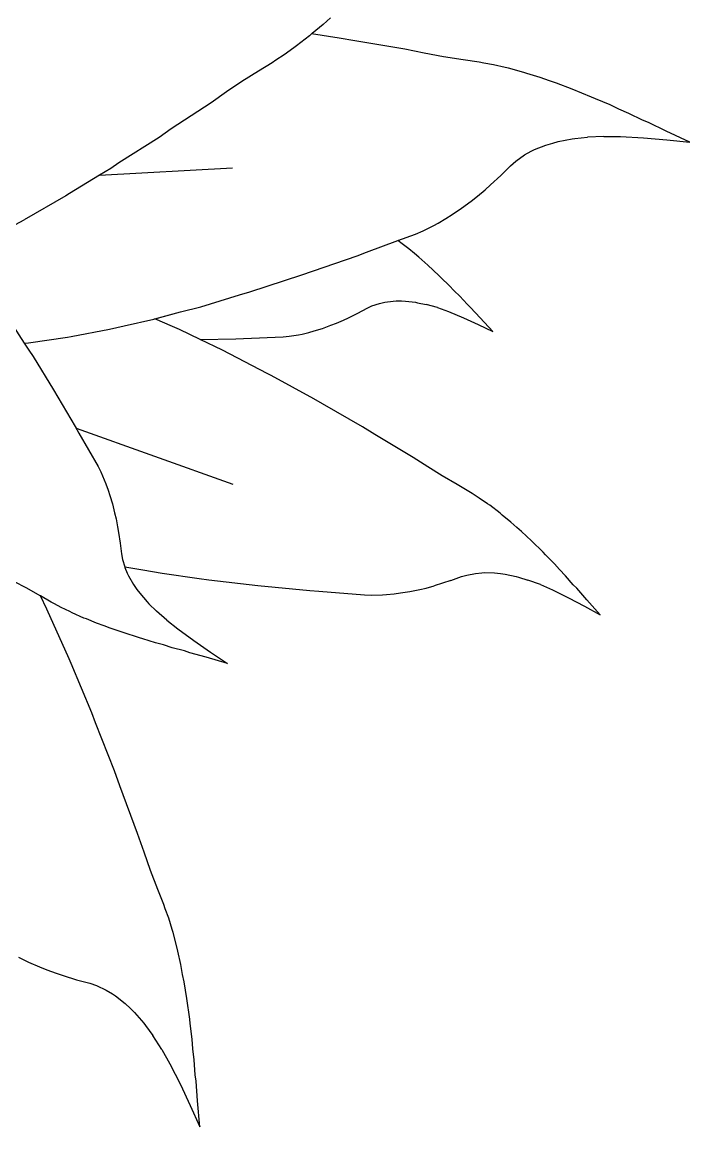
# Model space of a CAD drawing. Header units: metres. Extents: x 244.4 to 340.3, y -4.1 to 64.3.
# Drawn here: x 248.0272 to 248.2704, y 33.1308 to 33.5331 of the extents above; entities that cross this region are included whole.
import ezdxf

# ---------------------------------------------------------------- set-up
doc = ezdxf.new("R2010")
doc.units = ezdxf.units.M
doc.layers.add('Edges', color=7, linetype='Continuous')

msp = doc.modelspace()

# ---------------------------------------------------------------- linework, layer by layer
at = {"layer": 'Edges'}
for p, q in [((248.13681, 33.53218), (248.13283, 33.52893)), ((248.13957, 33.5347), (248.13681, 33.53218)), ((248.13191, 33.52812), (248.1272, 33.52446)), ((248.13266, 33.52878), (248.13191, 33.52812)), ((248.13283, 33.52893), (248.13266, 33.52878)), ((248.14267, 33.52729), (248.13266, 33.52878)), ((248.14837, 33.52624), (248.14267, 33.52729)), ((248.12618, 33.52376), (248.12269, 33.5212)), ((248.1272, 33.52446), (248.12618, 33.52376)), ((248.16659, 33.52319), (248.14837, 33.52624)), ((248.1737, 33.52176), (248.16659, 33.52319)), ((248.11964, 33.51925), (248.11824, 33.5183)), ((248.12269, 33.5212), (248.11964, 33.51925)), ((248.18066, 33.5205), (248.1737, 33.52176)), ((248.18789, 33.51933), (248.18066, 33.5205)), ((248.19371, 33.51849), (248.18789, 33.51933)), ((248.11327, 33.51528), (248.10725, 33.51144)), ((248.11824, 33.5183), (248.11327, 33.51528)), ((248.19538, 33.51817), (248.19371, 33.51849)), ((248.19892, 33.51756), (248.19538, 33.51817)), ((248.20311, 33.51657), (248.19892, 33.51756)), ((248.2043, 33.51632), (248.20311, 33.51657)), ((248.20994, 33.51478), (248.2043, 33.51632)), ((248.10725, 33.51144), (248.10162, 33.50766)), ((248.21108, 33.51439), (248.20994, 33.51478)), ((248.21584, 33.51295), (248.21108, 33.51439)), ((248.21924, 33.5117), (248.21584, 33.51295)), ((248.2219, 33.51083), (248.21924, 33.5117)), ((248.10162, 33.50766), (248.09605, 33.50372)), ((248.22757, 33.50862), (248.2219, 33.51083)), ((248.23461, 33.50579), (248.22757, 33.50862)), ((248.09605, 33.50372), (248.08154, 33.49417)), ((248.23602, 33.50512), (248.23461, 33.50579)), ((248.24133, 33.50291), (248.23602, 33.50512)), ((248.24457, 33.50133), (248.24133, 33.50291)), ((248.24823, 33.4998), (248.24457, 33.50133)), ((248.25318, 33.49737), (248.24823, 33.4998)), ((248.25533, 33.49648), (248.25318, 33.49737)), ((248.26181, 33.49332), (248.25533, 33.49648)), ((248.07713, 33.49113), (248.06249, 33.48182)), ((248.08154, 33.49417), (248.07713, 33.49113)), ((248.22857, 33.49071), (248.23309, 33.49121)), ((248.23912, 33.49149), (248.23309, 33.49121)), ((248.23912, 33.49149), (248.24513, 33.49143)), ((248.24513, 33.49143), (248.25354, 33.49096)), ((248.25354, 33.49096), (248.26199, 33.49019)), ((248.27043, 33.48932), (248.26181, 33.49332)), ((248.21382, 33.48665), (248.21795, 33.48829)), ((248.21795, 33.48829), (248.22051, 33.48906)), ((248.22051, 33.48906), (248.22249, 33.48961)), ((248.22249, 33.48961), (248.2275, 33.49058)), ((248.2275, 33.49058), (248.22857, 33.49071)), ((248.26199, 33.49019), (248.27043, 33.48932)), ((248.20703, 33.48248), (248.21022, 33.48471)), ((248.21022, 33.48471), (248.21266, 33.48606)), ((248.21266, 33.48606), (248.21382, 33.48665)), ((248.05539, 33.47732), (248.10384, 33.48002)), ((248.05953, 33.47984), (248.05539, 33.47732)), ((248.06249, 33.48182), (248.05953, 33.47984)), ((248.20155, 33.47723), (248.20511, 33.48081)), ((248.20511, 33.48081), (248.20703, 33.48248)), ((248.05539, 33.47732), (248.04451, 33.47068)), ((248.19786, 33.47387), (248.20155, 33.47723)), ((248.19303, 33.46967), (248.19589, 33.47206)), ((248.19589, 33.47206), (248.19786, 33.47387)), ((248.04316, 33.46982), (248.02797, 33.46106)), ((248.04451, 33.47068), (248.04316, 33.46982)), ((248.1873, 33.4653), (248.19077, 33.46794)), ((248.19077, 33.46794), (248.19303, 33.46967)), ((248.18159, 33.46153), (248.18388, 33.46303)), ((248.18388, 33.46303), (248.1873, 33.4653)), ((248.01402, 33.45357), (248.02797, 33.46106)), ((248.17324, 33.45705), (248.17721, 33.45907)), ((248.17721, 33.45907), (248.17877, 33.45988)), ((248.17877, 33.45988), (248.18159, 33.46153)), ((248.16405, 33.45354), (248.17045, 33.45589)), ((248.17045, 33.45589), (248.17324, 33.45705)), ((248.15267, 33.44936), (248.16405, 33.45354)), ((248.16449, 33.45322), (248.16405, 33.45354)), ((248.16518, 33.45267), (248.16449, 33.45322)), ((248.16808, 33.45049), (248.16518, 33.45267)), ((248.12911, 33.44101), (248.14926, 33.44803)), ((248.14926, 33.44803), (248.15267, 33.44936)), ((248.17009, 33.44877), (248.16808, 33.45049)), ((248.17168, 33.44751), (248.17009, 33.44877)), ((248.17497, 33.44455), (248.17168, 33.44751)), ((248.17901, 33.44083), (248.17497, 33.44455)), ((248.11021, 33.43482), (248.12911, 33.44101)), ((248.1798, 33.44001), (248.17901, 33.44083)), ((248.1828, 33.43715), (248.1798, 33.44001)), ((248.10643, 33.43374), (248.11021, 33.43482)), ((248.18457, 33.43523), (248.1828, 33.43715)), ((248.18662, 33.43326), (248.18457, 33.43523)), ((248.09226, 33.42946), (248.10643, 33.43374)), ((248.15457, 33.42973), (248.15732, 33.43066)), ((248.15732, 33.43066), (248.15933, 33.43111)), ((248.15933, 33.43111), (248.16026, 33.43128)), ((248.16026, 33.43128), (248.16348, 33.43156)), ((248.16348, 33.43156), (248.16541, 33.43154)), ((248.16541, 33.43154), (248.16689, 33.43149)), ((248.16689, 33.43149), (248.17051, 33.43107)), ((248.17051, 33.43107), (248.17127, 33.43092)), ((248.17127, 33.43092), (248.17443, 33.43027)), ((248.1893, 33.43033), (248.18662, 33.43326)), ((248.07522, 33.42493), (248.08486, 33.42756)), ((248.07561, 33.42503), (248.08486, 33.42756)), ((248.08486, 33.42756), (248.09226, 33.42946)), ((248.14611, 33.42544), (248.1495, 33.42708)), ((248.1495, 33.42708), (248.15285, 33.42893)), ((248.15285, 33.42893), (248.15457, 33.42973)), ((248.17854, 33.42911), (248.17443, 33.43027)), ((248.17854, 33.42911), (248.18252, 33.42769)), ((248.18252, 33.42769), (248.18798, 33.42545)), ((248.19049, 33.42918), (248.1893, 33.43033)), ((248.19398, 33.42537), (248.19049, 33.42918)), ((248.05906, 33.42123), (248.0644, 33.4225)), ((248.0644, 33.4225), (248.07522, 33.42493)), ((248.08202, 33.4222), (248.07561, 33.42503)), ((248.1366, 33.42152), (248.13969, 33.42268)), ((248.13969, 33.42268), (248.1417, 33.42343)), ((248.1417, 33.42343), (248.14429, 33.42454)), ((248.14429, 33.42454), (248.14611, 33.42544)), ((248.18798, 33.42545), (248.19334, 33.42299)), ((248.19334, 33.42299), (248.19862, 33.42045)), ((248.19862, 33.42045), (248.19398, 33.42537)), ((248.02404, 33.42228), (248.02794, 33.41621)), ((248.04376, 33.41836), (248.04509, 33.41863)), ((248.04509, 33.41863), (248.05906, 33.42123)), ((248.08451, 33.42111), (248.08202, 33.4222)), ((248.09206, 33.41749), (248.08451, 33.42111)), ((248.10782, 33.41794), (248.12224, 33.41852)), ((248.12224, 33.41852), (248.12453, 33.41872)), ((248.12453, 33.41872), (248.12789, 33.41927)), ((248.12789, 33.41927), (248.1292, 33.4195)), ((248.1292, 33.4195), (248.13162, 33.42006)), ((248.13162, 33.42006), (248.13362, 33.42064)), ((248.13362, 33.42064), (248.1366, 33.42152)), ((248.02794, 33.41621), (248.02949, 33.41634)), ((248.02794, 33.41621), (248.02962, 33.41359)), ((248.02949, 33.41634), (248.04376, 33.41836)), ((248.09206, 33.41749), (248.10501, 33.41777)), ((248.10017, 33.4136), (248.09206, 33.41749)), ((248.10501, 33.41777), (248.10782, 33.41794)), ((248.02962, 33.41359), (248.03119, 33.41127)), ((248.03119, 33.41127), (248.03863, 33.39917)), ((248.11651, 33.40518), (248.10017, 33.4136)), ((248.11797, 33.40437), (248.11651, 33.40518)), ((248.13352, 33.39588), (248.11797, 33.40437)), ((248.03863, 33.39917), (248.04658, 33.3858)), ((248.1366, 33.39407), (248.13352, 33.39588)), ((248.1512, 33.38569), (248.1366, 33.39407)), ((248.04658, 33.3858), (248.04692, 33.38519)), ((248.04658, 33.3858), (248.04786, 33.38346)), ((248.04692, 33.38519), (248.10392, 33.36489)), ((248.04786, 33.38346), (248.05491, 33.37129)), ((248.15562, 33.38298), (248.1512, 33.38569)), ((248.16961, 33.37459), (248.15562, 33.38298)), ((248.17501, 33.37115), (248.16961, 33.37459)), ((248.05491, 33.37129), (248.05594, 33.3693)), ((248.18025, 33.36791), (248.17501, 33.37115)), ((248.05594, 33.3693), (248.05775, 33.36502)), ((248.18564, 33.36467), (248.18025, 33.36791)), ((248.05775, 33.36502), (248.0586, 33.36268)), ((248.0586, 33.36268), (248.0592, 33.36069)), ((248.18995, 33.36216), (248.18564, 33.36467)), ((248.19117, 33.36139), (248.18995, 33.36216)), ((248.0592, 33.36069), (248.06013, 33.35765)), ((248.19373, 33.3598), (248.19117, 33.36139)), ((248.19667, 33.35773), (248.19373, 33.3598)), ((248.06013, 33.35765), (248.06091, 33.35437)), ((248.06091, 33.35437), (248.06144, 33.35221)), ((248.1975, 33.35717), (248.19667, 33.35773)), ((248.20134, 33.35426), (248.1975, 33.35717)), ((248.20209, 33.35361), (248.20134, 33.35426)), ((248.06144, 33.35221), (248.062, 33.34935)), ((248.20525, 33.35106), (248.20209, 33.35361)), ((248.20744, 33.34908), (248.20525, 33.35106)), ((248.062, 33.34935), (248.06231, 33.34728)), ((248.06231, 33.34728), (248.06294, 33.34338)), ((248.20915, 33.34762), (248.20744, 33.34908)), ((248.21271, 33.34424), (248.20915, 33.34762)), ((248.06294, 33.34338), (248.06338, 33.33942)), ((248.21704, 33.34002), (248.21271, 33.34424)), ((248.06338, 33.33942), (248.06376, 33.33742)), ((248.21788, 33.33909), (248.21704, 33.34002)), ((248.22108, 33.33586), (248.21788, 33.33909)), ((248.06376, 33.33742), (248.06457, 33.33475)), ((248.06457, 33.33475), (248.07124, 33.33363)), ((248.06457, 33.33475), (248.06467, 33.33444)), ((248.06467, 33.33444), (248.06553, 33.33238)), ((248.22296, 33.33372), (248.22108, 33.33586)), ((248.06553, 33.33238), (248.06598, 33.33142)), ((248.06598, 33.33142), (248.0678, 33.3283)), ((248.07124, 33.33363), (248.07818, 33.3324)), ((248.07818, 33.3324), (248.09167, 33.33051)), ((248.09167, 33.33051), (248.0952, 33.32997)), ((248.0952, 33.32997), (248.11308, 33.32789)), ((248.18335, 33.32972), (248.18721, 33.33116)), ((248.18721, 33.33116), (248.18919, 33.33176)), ((248.18919, 33.33176), (248.19232, 33.33236)), ((248.19232, 33.33236), (248.1946, 33.33256)), ((248.1946, 33.33256), (248.19566, 33.33263)), ((248.19566, 33.33263), (248.19928, 33.33251)), ((248.19928, 33.33251), (248.20145, 33.33226)), ((248.20145, 33.33226), (248.2031, 33.33204)), ((248.2031, 33.33204), (248.20713, 33.33118)), ((248.20713, 33.33118), (248.20797, 33.33094)), ((248.20797, 33.33094), (248.21146, 33.32991)), ((248.21598, 33.32825), (248.21146, 33.32991)), ((248.22513, 33.3315), (248.22296, 33.33372)), ((248.22796, 33.32823), (248.22513, 33.3315)), ((248.02893, 33.32696), (248.02422, 33.32944)), ((248.03384, 33.32421), (248.02893, 33.32696)), ((248.0678, 33.3283), (248.06905, 33.32652)), ((248.06905, 33.32652), (248.07006, 33.32515)), ((248.11308, 33.32789), (248.13203, 33.32607)), ((248.13203, 33.32607), (248.13528, 33.32586)), ((248.16847, 33.32573), (248.17205, 33.32649)), ((248.17205, 33.32649), (248.17436, 33.327)), ((248.17436, 33.327), (248.17734, 33.3278)), ((248.18335, 33.32972), (248.17734, 33.3278)), ((248.21598, 33.32825), (248.22034, 33.32636)), ((248.22034, 33.32636), (248.22626, 33.32347)), ((248.22922, 33.32694), (248.22796, 33.32823)), ((248.23287, 33.3227), (248.22922, 33.32694)), ((248.0339, 33.32418), (248.03384, 33.32421)), ((248.03625, 33.31937), (248.0339, 33.32418)), ((248.0378, 33.3219), (248.0339, 33.32418)), ((248.03897, 33.32128), (248.0378, 33.3219)), ((248.07006, 33.32515), (248.0728, 33.32196)), ((248.0728, 33.32196), (248.07343, 33.32132)), ((248.13528, 33.32586), (248.1519, 33.32456)), ((248.1519, 33.32456), (248.15454, 33.32446)), ((248.15454, 33.32446), (248.15843, 33.32457)), ((248.15843, 33.32457), (248.15993, 33.32464)), ((248.15993, 33.32464), (248.16273, 33.32489)), ((248.16273, 33.32489), (248.16504, 33.32521)), ((248.16504, 33.32521), (248.16847, 33.32573)), ((248.22626, 33.32347), (248.23205, 33.32038)), ((248.23772, 33.31723), (248.23287, 33.3227)), ((248.04441, 33.30124), (248.03625, 33.31937)), ((248.04146, 33.31989), (248.03897, 33.32128)), ((248.04454, 33.31842), (248.04146, 33.31989)), ((248.04541, 33.31798), (248.04454, 33.31842)), ((248.04971, 33.31609), (248.04541, 33.31798)), ((248.07343, 33.32132), (248.07613, 33.31863)), ((248.07995, 33.31527), (248.07613, 33.31863)), ((248.23205, 33.32038), (248.23772, 33.31723)), ((248.05061, 33.31575), (248.04971, 33.31609)), ((248.05435, 33.3142), (248.05061, 33.31575)), ((248.05713, 33.31323), (248.05435, 33.3142)), ((248.07995, 33.31527), (248.08394, 33.31211)), ((248.05926, 33.31239), (248.05713, 33.31323)), ((248.064, 33.31081), (248.05926, 33.31239)), ((248.06997, 33.30885), (248.064, 33.31081)), ((248.08394, 33.31211), (248.08979, 33.30786)), ((248.07123, 33.30852), (248.06997, 33.30885)), ((248.07582, 33.30705), (248.07123, 33.30852)), ((248.07873, 33.3063), (248.07582, 33.30705)), ((248.08192, 33.30527), (248.07873, 33.3063)), ((248.08979, 33.30786), (248.09586, 33.30371)), ((248.08641, 33.3041), (248.08192, 33.30527)), ((248.0883, 33.30347), (248.08641, 33.3041)), ((248.09422, 33.30188), (248.0883, 33.30347)), ((248.10205, 33.29959), (248.09422, 33.30188)), ((248.09586, 33.30371), (248.10205, 33.29959)), ((248.04508, 33.29956), (248.04441, 33.30124)), ((248.05262, 33.2816), (248.04508, 33.29956)), ((248.054, 33.27792), (248.05262, 33.2816)), ((248.0609, 33.26043), (248.054, 33.27792)), ((248.06284, 33.25497), (248.0609, 33.26043)), ((248.0693, 33.23766), (248.06284, 33.25497)), ((248.07163, 33.23078), (248.0693, 33.23766)), ((248.07401, 33.22413), (248.07163, 33.23078)), ((248.07661, 33.21728), (248.07401, 33.22413)), ((248.0788, 33.21183), (248.07661, 33.21728)), ((248.07935, 33.21022), (248.0788, 33.21183)), ((248.0806, 33.20685), (248.07935, 33.21022)), ((248.08184, 33.20272), (248.0806, 33.20685)), ((248.08222, 33.20157), (248.08184, 33.20272)), ((248.0837, 33.19592), (248.08222, 33.20157)), ((248.08394, 33.19473), (248.0837, 33.19592)), ((248.08507, 33.18989), (248.08394, 33.19473)), ((248.02585, 33.19261), (248.02953, 33.19078)), ((248.02953, 33.19078), (248.03355, 33.1891)), ((248.08568, 33.18632), (248.08507, 33.18989)), ((248.03355, 33.1891), (248.03618, 33.188)), ((248.03618, 33.188), (248.03968, 33.18672)), ((248.03968, 33.18672), (248.04223, 33.18592)), ((248.04223, 33.18592), (248.04698, 33.1844)), ((248.08626, 33.18358), (248.08568, 33.18632)), ((248.04698, 33.1844), (248.05186, 33.18311)), ((248.05186, 33.18311), (248.05427, 33.18228)), ((248.05427, 33.18228), (248.0578, 33.18063)), ((248.08718, 33.17757), (248.08626, 33.18358)), ((248.0578, 33.18063), (248.06019, 33.1792)), ((248.06019, 33.1792), (248.06129, 33.17849)), ((248.06129, 33.17849), (248.06477, 33.17573)), ((248.08825, 33.17006), (248.08718, 33.17757)), ((248.06477, 33.17573), (248.06671, 33.1739)), ((248.06671, 33.1739), (248.06818, 33.17245)), ((248.06818, 33.17245), (248.07152, 33.16861)), ((248.08838, 33.1685), (248.08825, 33.17006)), ((248.07152, 33.16861), (248.07217, 33.16775)), ((248.07217, 33.16775), (248.07487, 33.16408)), ((248.08912, 33.16279), (248.08838, 33.1685)), ((248.07813, 33.159), (248.07487, 33.16408)), ((248.08937, 33.1592), (248.08912, 33.16279)), ((248.07813, 33.159), (248.08107, 33.15376)), ((248.08987, 33.15526), (248.08937, 33.1592)), ((248.08107, 33.15376), (248.08487, 33.14625)), ((248.09024, 33.14976), (248.08987, 33.15526)), ((248.09055, 33.14745), (248.09024, 33.14976)), ((248.08487, 33.14625), (248.08843, 33.13855)), ((248.09105, 33.14026), (248.09055, 33.14745)), ((248.08843, 33.13855), (248.09189, 33.1308)), ((248.09189, 33.1308), (248.09105, 33.14026))]:
    msp.add_line(p, q, dxfattribs=at)

doc.saveas('drawing.dxf')
